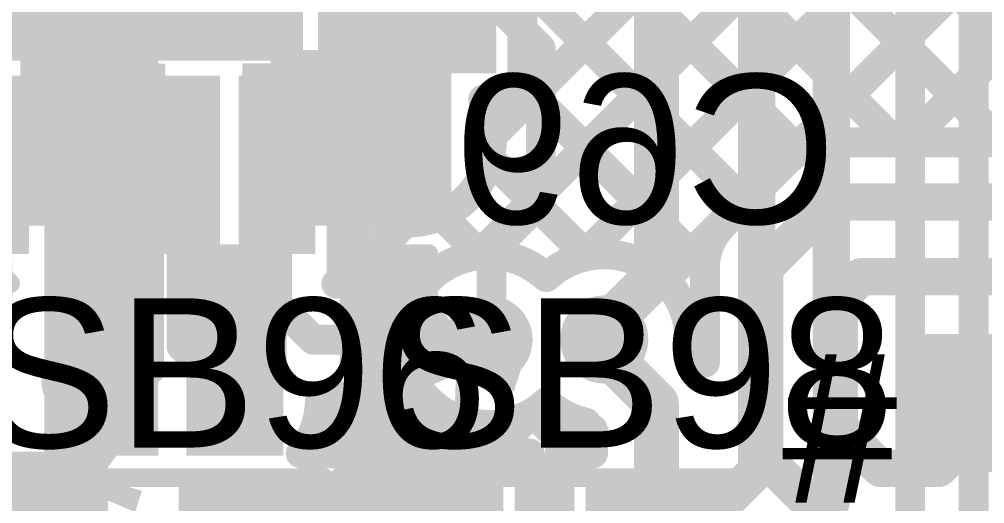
# Model space of a CAD drawing. Header units: millimetres. Extents: x -0.64 to 2.98, y -0.65 to 2.86.
# Drawn here: x 1.3113 to 1.57, y 0.427 to 0.5568 of the extents above; entities that cross this region are included whole.
import ezdxf

# ---------------------------------------------------------------- set-up
doc = ezdxf.new("R2010")
doc.units = ezdxf.units.MM
doc.header["$MEASUREMENT"] = 0
for name, color, linetype in [('BottomLayer', 5, 'Continuous'), ('BottomOverlay', 54, 'Continuous'), ('BottomPaste', 16, 'Continuous'), ('BottomSolder', 6, 'Continuous'), ('Mechanical2', 216, 'Continuous'), ('TopLayer', 1, 'Continuous'), ('TopOverlay', 2, 'Continuous'), ('TopPaste', 8, 'Continuous'), ('TopSolder', 216, 'Continuous'), ('ViaHoleLayer', 16, 'Continuous')]:
    doc.layers.add(name, color=color, linetype=linetype)
doc.styles.add('Arial', font='', dxfattribs={"height": 0.2})
doc.styles.get('Arial').set_extended_font_data('Arial')

# ---------------------------------------------------------------- blocks, each defined once
blk = doc.blocks.new('C___0402_32')
at = {"layer": 'TopLayer'}
for points in [[(-0.0275, -0.0125), (-0.0275, 0.0125), (-0.0095, 0.0125), (-0.0095, -0.0125)], [(0.0095, -0.0125), (0.0095, 0.0125), (0.0275, 0.0125), (0.0275, -0.0125)]]:
    blk.add_hatch(color=1, dxfattribs=at).paths.add_polyline_path(points)
at = {"layer": 'TopPaste'}
for points in [[(-0.0275, -0.0125), (-0.0275, 0.0125), (-0.0095, 0.0125), (-0.0095, -0.0125)], [(0.0095, -0.0125), (0.0095, 0.0125), (0.0275, 0.0125), (0.0275, -0.0125)]]:
    blk.add_hatch(color=8, dxfattribs=at).paths.add_polyline_path(points)
at = {"layer": 'TopSolder'}
for points in [[(-0.02986, -0.01486), (-0.02986, 0.01486), (-0.00714, 0.01486), (-0.00714, -0.01486)], [(0.00714, -0.01486), (0.00714, 0.01486), (0.02986, 0.01486), (0.02986, -0.01486)]]:
    blk.add_hatch(color=216, dxfattribs=at).paths.add_polyline_path(points)
at = {"layer": 'TopOverlay', "const_width": 0.005}
for points in [[(-0.031, -0.016), (-0.031, 0.016)], [(-0.031, 0.016), (-0.011, 0.016)], [(0.011, 0.016), (0.031, 0.016)], [(0.031, -0.016), (0.031, 0.016)], [(-0.031, -0.016), (-0.011, -0.016)], [(0.011, -0.016), (0.031, -0.016)]]:
    blk.add_lwpolyline(points, dxfattribs=at)
at = {"layer": 'TopOverlay', "const_width": 0.0025}
for points in [[(-0.03225, 0.016, 1), (-0.02975, 0.016, 1)], [(-0.03225, 0.016, 1), (-0.02975, 0.016, 1)], [(-0.01225, 0.016, 1), (-0.00975, 0.016, 1)], [(0.00975, 0.016, 1), (0.01225, 0.016, 1)], [(0.02975, 0.016, 1), (0.03225, 0.016, 1)], [(0.02975, 0.016, 1), (0.03225, 0.016, 1)], [(-0.03225, -0.016, 1), (-0.02975, -0.016, 1)], [(-0.03225, -0.016, 1), (-0.02975, -0.016, 1)], [(-0.01225, -0.016, 1), (-0.00975, -0.016, 1)], [(0.00975, -0.016, 1), (0.01225, -0.016, 1)], [(0.02975, -0.016, 1), (0.03225, -0.016, 1)], [(0.02975, -0.016, 1), (0.03225, -0.016, 1)]]:
    blk.add_lwpolyline(points, format="xyb", close=True, dxfattribs=at)
blk = doc.blocks.new('16_TQFN__4X4__88')
at = {"layer": 'TopLayer'}
for points in [[(-0.04469, 0.05335), (-0.04469, 0.09311), (-0.03209, 0.09311), (-0.03209, 0.05335)], [(-0.01909, 0.05335), (-0.01909, 0.09311), (-0.0065, 0.09311), (-0.0065, 0.05335)], [(0.0065, 0.05335), (0.0065, 0.09311), (0.01909, 0.09311), (0.01909, 0.05335)], [(0.03209, 0.05335), (0.03209, 0.09311), (0.04469, 0.09311), (0.04469, 0.05335)], [(-0.09311, 0.04469), (-0.05335, 0.04469), (-0.05335, 0.03209), (-0.09311, 0.03209)], [(0.05335, 0.04469), (0.09311, 0.04469), (0.09311, 0.03209), (0.05335, 0.03209)], [(-0.04134, 0.04134), (0.04134, 0.04134), (0.04134, -0.04134), (-0.04134, -0.04134)], [(-0.09311, 0.01909), (-0.05335, 0.01909), (-0.05335, 0.0065), (-0.09311, 0.0065)], [(0.05335, 0.01909), (0.09311, 0.01909), (0.09311, 0.0065), (0.05335, 0.0065)], [(-0.09311, -0.0065), (-0.05335, -0.0065), (-0.05335, -0.01909), (-0.09311, -0.01909)], [(0.05335, -0.0065), (0.09311, -0.0065), (0.09311, -0.01909), (0.05335, -0.01909)], [(-0.09311, -0.03209), (-0.05335, -0.03209), (-0.05335, -0.04468), (-0.09311, -0.04468)], [(0.05335, -0.03209), (0.09311, -0.03209), (0.09311, -0.04468), (0.05335, -0.04468)], [(-0.04469, -0.09311), (-0.04469, -0.05335), (-0.03209, -0.05335), (-0.03209, -0.09311)], [(-0.01909, -0.09311), (-0.01909, -0.05335), (-0.0065, -0.05335), (-0.0065, -0.09311)], [(0.0065, -0.09311), (0.0065, -0.05335), (0.01909, -0.05335), (0.01909, -0.09311)], [(0.03209, -0.09311), (0.03209, -0.05335), (0.04469, -0.05335), (0.04469, -0.09311)]]:
    blk.add_hatch(color=1, dxfattribs=at).paths.add_polyline_path(points)
at = {"layer": 'TopPaste'}
for points in [[(-0.04469, 0.05335), (-0.04469, 0.09311), (-0.03209, 0.09311), (-0.03209, 0.05335)], [(-0.01909, 0.05335), (-0.01909, 0.09311), (-0.0065, 0.09311), (-0.0065, 0.05335)], [(0.0065, 0.05335), (0.0065, 0.09311), (0.01909, 0.09311), (0.01909, 0.05335)], [(0.03209, 0.05335), (0.03209, 0.09311), (0.04469, 0.09311), (0.04469, 0.05335)], [(-0.09311, 0.04469), (-0.05335, 0.04469), (-0.05335, 0.03209), (-0.09311, 0.03209)], [(0.05335, 0.04469), (0.09311, 0.04469), (0.09311, 0.03209), (0.05335, 0.03209)], [(-0.02598, 0.02598), (0.02598, 0.02598), (0.02598, -0.02598), (-0.02598, -0.02598)], [(-0.09311, 0.01909), (-0.05335, 0.01909), (-0.05335, 0.0065), (-0.09311, 0.0065)], [(0.05335, 0.01909), (0.09311, 0.01909), (0.09311, 0.0065), (0.05335, 0.0065)], [(-0.09311, -0.0065), (-0.05335, -0.0065), (-0.05335, -0.01909), (-0.09311, -0.01909)], [(0.05335, -0.0065), (0.09311, -0.0065), (0.09311, -0.01909), (0.05335, -0.01909)], [(-0.09311, -0.03209), (-0.05335, -0.03209), (-0.05335, -0.04468), (-0.09311, -0.04468)], [(0.05335, -0.03209), (0.09311, -0.03209), (0.09311, -0.04468), (0.05335, -0.04468)], [(-0.04469, -0.09311), (-0.04469, -0.05335), (-0.03209, -0.05335), (-0.03209, -0.09311)], [(-0.01909, -0.09311), (-0.01909, -0.05335), (-0.0065, -0.05335), (-0.0065, -0.09311)], [(0.0065, -0.09311), (0.0065, -0.05335), (0.01909, -0.05335), (0.01909, -0.09311)], [(0.03209, -0.09311), (0.03209, -0.05335), (0.04469, -0.05335), (0.04469, -0.09311)]]:
    blk.add_hatch(color=8, dxfattribs=at).paths.add_polyline_path(points)
at = {"layer": 'TopSolder'}
for points in [[(-0.04868, 0.04935), (-0.04868, 0.09711), (-0.02809, 0.09711), (-0.02809, 0.04935)], [(-0.02309, 0.04935), (-0.02309, 0.09711), (-0.0025, 0.09711), (-0.0025, 0.04935)], [(0.0025, 0.04935), (0.0025, 0.09711), (0.02309, 0.09711), (0.02309, 0.04935)], [(0.02809, 0.04935), (0.02809, 0.09711), (0.04868, 0.09711), (0.04868, 0.04935)], [(-0.09711, 0.04869), (-0.04935, 0.04869), (-0.04935, 0.02809), (-0.09711, 0.02809)], [(0.04935, 0.04869), (0.09711, 0.04869), (0.09711, 0.02809), (0.04935, 0.02809)], [(-0.04534, 0.04534), (0.04534, 0.04534), (0.04534, -0.04534), (-0.04534, -0.04534)], [(-0.09711, 0.02309), (-0.04935, 0.02309), (-0.04935, 0.0025), (-0.09711, 0.0025)], [(0.04935, 0.02309), (0.09711, 0.02309), (0.09711, 0.0025), (0.04935, 0.0025)], [(-0.09711, -0.0025), (-0.04935, -0.0025), (-0.04935, -0.02309), (-0.09711, -0.02309)], [(0.04935, -0.0025), (0.09711, -0.0025), (0.09711, -0.02309), (0.04935, -0.02309)], [(-0.09711, -0.02809), (-0.04935, -0.02809), (-0.04935, -0.04868), (-0.09711, -0.04868)], [(0.04935, -0.02809), (0.09711, -0.02809), (0.09711, -0.04868), (0.04935, -0.04868)], [(-0.04868, -0.09711), (-0.04868, -0.04935), (-0.02809, -0.04935), (-0.02809, -0.09711)], [(-0.02309, -0.09711), (-0.02309, -0.04935), (-0.0025, -0.04935), (-0.0025, -0.09711)], [(0.0025, -0.09711), (0.0025, -0.04935), (0.02309, -0.04935), (0.02309, -0.09711)], [(0.02809, -0.09711), (0.02809, -0.04935), (0.04868, -0.04935), (0.04868, -0.09711)]]:
    blk.add_hatch(color=216, dxfattribs=at).paths.add_polyline_path(points)
at = {"layer": 'TopOverlay', "const_width": 0.005}
for points in [[(-0.08071, 0.08071), (-0.08071, 0.05728)], [(-0.08071, 0.08071), (-0.05728, 0.08071)], [(0.05728, 0.08071), (0.08071, 0.08071)], [(0.08071, 0.08071), (0.08071, 0.05728)], [(-0.105, 0.043), (-0.1, 0.038)], [(-0.105, 0.043), (-0.105, 0.033)], [(-0.1, 0.038), (-0.105, 0.033)], [(-0.08071, -0.05728), (-0.08071, -0.08071)], [(0.08071, -0.05728), (0.08071, -0.08071)], [(-0.08071, -0.08071), (-0.05728, -0.08071)], [(0.05728, -0.08071), (0.08071, -0.08071)]]:
    blk.add_lwpolyline(points, dxfattribs=at)
at = {"layer": 'TopOverlay', "const_width": 0.0025}
for points in [[(-0.08196, 0.08071, 1), (-0.07946, 0.08071, 1)], [(-0.08196, 0.08071, 1), (-0.07946, 0.08071, 1)], [(-0.05853, 0.08071, 1), (-0.05603, 0.08071, 1)], [(0.05603, 0.08071, 1), (0.05853, 0.08071, 1)], [(0.07946, 0.08071, 1), (0.08196, 0.08071, 1)], [(0.07946, 0.08071, 1), (0.08196, 0.08071, 1)], [(-0.08196, 0.05728, 1), (-0.07946, 0.05728, 1)], [(0.07946, 0.05728, 1), (0.08196, 0.05728, 1)], [(-0.10625, 0.043, 1), (-0.10375, 0.043, 1)], [(-0.10625, 0.043, 1), (-0.10375, 0.043, 1)], [(-0.10125, 0.038, 1), (-0.09875, 0.038, 1)], [(-0.10125, 0.038, 1), (-0.09875, 0.038, 1)], [(-0.10625, 0.033, 1), (-0.10375, 0.033, 1)], [(-0.10625, 0.033, 1), (-0.10375, 0.033, 1)], [(-0.08196, -0.05728, 1), (-0.07946, -0.05728, 1)], [(0.07946, -0.05728, 1), (0.08196, -0.05728, 1)], [(-0.08196, -0.08071, 1), (-0.07946, -0.08071, 1)], [(-0.08196, -0.08071, 1), (-0.07946, -0.08071, 1)], [(-0.05853, -0.08071, 1), (-0.05603, -0.08071, 1)], [(0.05603, -0.08071, 1), (0.05853, -0.08071, 1)], [(0.07946, -0.08071, 1), (0.08196, -0.08071, 1)], [(0.07946, -0.08071, 1), (0.08196, -0.08071, 1)]]:
    blk.add_lwpolyline(points, format="xyb", close=True, dxfattribs=at)
blk = doc.blocks.new('SOLDER_BRIDGE_108')
at = {"layer": 'TopLayer'}
for points in [[(-0.045, -0.0175), (-0.045, 0.0175), (-0.015, 0.0175), (-0.015, -0.0175)], [(0.015, -0.0175), (0.015, 0.0175), (0.045, 0.0175), (0.045, -0.0175)]]:
    blk.add_hatch(color=1, dxfattribs=at).paths.add_polyline_path(points)
at = {"layer": 'TopPaste'}
for points in [[(-0.045, -0.0175), (-0.045, 0.0175), (-0.015, 0.0175), (-0.015, -0.0175)], [(0.015, -0.0175), (0.015, 0.0175), (0.045, 0.0175), (0.045, -0.0175)]]:
    blk.add_hatch(color=8, dxfattribs=at).paths.add_polyline_path(points)
at = {"layer": 'TopSolder'}
for points in [[(-0.049, -0.0215), (-0.049, 0.0215), (-0.011, 0.0215), (-0.011, -0.0215)], [(0.011, -0.0215), (0.011, 0.0215), (0.049, 0.0215), (0.049, -0.0215)]]:
    blk.add_hatch(color=216, dxfattribs=at).paths.add_polyline_path(points)
at = {"layer": 'TopOverlay', "const_width": 0.005}
for points in [[(0.05, 0.022), (-0.05, 0.022)], [(-0.05, 0.022), (-0.05, -0.022)], [(0.05, 0.022), (0.05, -0.022)], [(0.05, -0.022), (-0.05, -0.022)]]:
    blk.add_lwpolyline(points, dxfattribs=at)
at = {"layer": 'TopOverlay', "const_width": 0.0025}
for points in [[(-0.05125, 0.022, 1), (-0.04875, 0.022, 1)], [(-0.05125, 0.022, 1), (-0.04875, 0.022, 1)], [(0.04875, 0.022, 1), (0.05125, 0.022, 1)], [(0.04875, 0.022, 1), (0.05125, 0.022, 1)], [(-0.05125, -0.022, 1), (-0.04875, -0.022, 1)], [(-0.05125, -0.022, 1), (-0.04875, -0.022, 1)], [(0.04875, -0.022, 1), (0.05125, -0.022, 1)], [(0.04875, -0.022, 1), (0.05125, -0.022, 1)]]:
    blk.add_lwpolyline(points, format="xyb", close=True, dxfattribs=at)
blk = doc.blocks.new('SOLDER_BRIDGE_110')
at = {"layer": 'TopLayer'}
for points in [[(-0.045, -0.0175), (-0.045, 0.0175), (-0.015, 0.0175), (-0.015, -0.0175)], [(0.015, -0.0175), (0.015, 0.0175), (0.045, 0.0175), (0.045, -0.0175)]]:
    blk.add_hatch(color=1, dxfattribs=at).paths.add_polyline_path(points)
at = {"layer": 'TopPaste'}
for points in [[(-0.045, -0.0175), (-0.045, 0.0175), (-0.015, 0.0175), (-0.015, -0.0175)], [(0.015, -0.0175), (0.015, 0.0175), (0.045, 0.0175), (0.045, -0.0175)]]:
    blk.add_hatch(color=8, dxfattribs=at).paths.add_polyline_path(points)
at = {"layer": 'TopSolder'}
for points in [[(-0.049, -0.0215), (-0.049, 0.0215), (-0.011, 0.0215), (-0.011, -0.0215)], [(0.011, -0.0215), (0.011, 0.0215), (0.049, 0.0215), (0.049, -0.0215)]]:
    blk.add_hatch(color=216, dxfattribs=at).paths.add_polyline_path(points)
at = {"layer": 'TopOverlay', "const_width": 0.005}
for points in [[(-0.05, 0.022), (0.05, 0.022)], [(-0.05, -0.022), (-0.05, 0.022)], [(0.05, -0.022), (0.05, 0.022)], [(-0.05, -0.022), (0.05, -0.022)]]:
    blk.add_lwpolyline(points, dxfattribs=at)
at = {"layer": 'TopOverlay', "const_width": 0.0025}
for points in [[(-0.05125, 0.022, 1), (-0.04875, 0.022, 1)], [(-0.05125, 0.022, 1), (-0.04875, 0.022, 1)], [(0.04875, 0.022, 1), (0.05125, 0.022, 1)], [(0.04875, 0.022, 1), (0.05125, 0.022, 1)], [(-0.05125, -0.022, 1), (-0.04875, -0.022, 1)], [(-0.05125, -0.022, 1), (-0.04875, -0.022, 1)], [(0.04875, -0.022, 1), (0.05125, -0.022, 1)], [(0.04875, -0.022, 1), (0.05125, -0.022, 1)]]:
    blk.add_lwpolyline(points, format="xyb", close=True, dxfattribs=at)
blk = doc.blocks.new('CAP_0402_B_185')
at = {"layer": 'BottomLayer'}
for points in [[(-0.0095, 0.0125), (-0.0095, -0.0125), (-0.0275, -0.0125), (-0.0275, 0.0125)], [(0.0275, 0.0125), (0.0275, -0.0125), (0.0095, -0.0125), (0.0095, 0.0125)]]:
    blk.add_hatch(color=5, dxfattribs=at).paths.add_polyline_path(points)
at = {"layer": 'BottomPaste'}
for points in [[(-0.0095, 0.0125), (-0.0095, -0.0125), (-0.0275, -0.0125), (-0.0275, 0.0125)], [(0.0275, 0.0125), (0.0275, -0.0125), (0.0095, -0.0125), (0.0095, 0.0125)]]:
    blk.add_hatch(color=16, dxfattribs=at).paths.add_polyline_path(points)
at = {"layer": 'BottomSolder'}
for points in [[(-0.00714, 0.01486), (-0.00714, -0.01486), (-0.02986, -0.01486), (-0.02986, 0.01486)], [(0.02986, 0.01486), (0.02986, -0.01486), (0.00714, -0.01486), (0.00714, 0.01486)]]:
    blk.add_hatch(color=6, dxfattribs=at).paths.add_polyline_path(points)
at = {"layer": 'BottomOverlay', "const_width": 0.005}
for points in [[(-0.031, 0.016), (-0.031, -0.016)], [(-0.011, 0.016), (-0.031, 0.016)], [(0.031, 0.016), (0.011, 0.016)], [(0.031, 0.016), (0.031, -0.016)], [(-0.011, -0.016), (-0.031, -0.016)], [(0.031, -0.016), (0.011, -0.016)]]:
    blk.add_lwpolyline(points, dxfattribs=at)
at = {"layer": 'BottomOverlay', "const_width": 0.0025}
for points in [[(-0.03225, 0.016, 1), (-0.02975, 0.016, 1)], [(-0.03225, 0.016, 1), (-0.02975, 0.016, 1)], [(-0.01225, 0.016, 1), (-0.00975, 0.016, 1)], [(0.00975, 0.016, 1), (0.01225, 0.016, 1)], [(0.02975, 0.016, 1), (0.03225, 0.016, 1)], [(0.02975, 0.016, 1), (0.03225, 0.016, 1)], [(-0.03225, -0.016, 1), (-0.02975, -0.016, 1)], [(-0.03225, -0.016, 1), (-0.02975, -0.016, 1)], [(-0.01225, -0.016, 1), (-0.00975, -0.016, 1)], [(0.00975, -0.016, 1), (0.01225, -0.016, 1)], [(0.02975, -0.016, 1), (0.03225, -0.016, 1)], [(0.02975, -0.016, 1), (0.03225, -0.016, 1)]]:
    blk.add_lwpolyline(points, format="xyb", close=True, dxfattribs=at)
blk = doc.blocks.new('CAP_0402_B_248')
at = {"layer": 'BottomLayer'}
for points in [[(-0.0095, 0.0125), (-0.0095, -0.0125), (-0.0275, -0.0125), (-0.0275, 0.0125)], [(0.0275, 0.0125), (0.0275, -0.0125), (0.0095, -0.0125), (0.0095, 0.0125)]]:
    blk.add_hatch(color=5, dxfattribs=at).paths.add_polyline_path(points)
at = {"layer": 'BottomPaste'}
for points in [[(-0.0095, 0.0125), (-0.0095, -0.0125), (-0.0275, -0.0125), (-0.0275, 0.0125)], [(0.0275, 0.0125), (0.0275, -0.0125), (0.0095, -0.0125), (0.0095, 0.0125)]]:
    blk.add_hatch(color=16, dxfattribs=at).paths.add_polyline_path(points)
at = {"layer": 'BottomSolder'}
for points in [[(-0.00714, 0.01486), (-0.00714, -0.01486), (-0.02986, -0.01486), (-0.02986, 0.01486)], [(0.02986, 0.01486), (0.02986, -0.01486), (0.00714, -0.01486), (0.00714, 0.01486)]]:
    blk.add_hatch(color=6, dxfattribs=at).paths.add_polyline_path(points)
at = {"layer": 'BottomOverlay', "const_width": 0.005}
for points in [[(-0.011, 0.016), (-0.031, 0.016)], [(-0.031, 0.016), (-0.031, -0.016)], [(0.031, 0.016), (0.011, 0.016)], [(0.031, 0.016), (0.031, -0.016)], [(-0.011, -0.016), (-0.031, -0.016)], [(0.031, -0.016), (0.011, -0.016)]]:
    blk.add_lwpolyline(points, dxfattribs=at)
at = {"layer": 'BottomOverlay', "const_width": 0.0025}
for points in [[(-0.03225, 0.016, 1), (-0.02975, 0.016, 1)], [(-0.03225, 0.016, 1), (-0.02975, 0.016, 1)], [(-0.01225, 0.016, 1), (-0.00975, 0.016, 1)], [(0.00975, 0.016, 1), (0.01225, 0.016, 1)], [(0.02975, 0.016, 1), (0.03225, 0.016, 1)], [(0.02975, 0.016, 1), (0.03225, 0.016, 1)], [(-0.03225, -0.016, 1), (-0.02975, -0.016, 1)], [(-0.03225, -0.016, 1), (-0.02975, -0.016, 1)], [(-0.01225, -0.016, 1), (-0.00975, -0.016, 1)], [(0.00975, -0.016, 1), (0.01225, -0.016, 1)], [(0.02975, -0.016, 1), (0.03225, -0.016, 1)], [(0.02975, -0.016, 1), (0.03225, -0.016, 1)]]:
    blk.add_lwpolyline(points, format="xyb", close=True, dxfattribs=at)
blk = doc.blocks.new('CAP_0603_B_336')
at = {"layer": 'BottomLayer'}
for points in [[(-0.045, -0.0175), (-0.045, 0.0175), (-0.015, 0.0175), (-0.015, -0.0175)], [(0.015, -0.0175), (0.015, 0.0175), (0.045, 0.0175), (0.045, -0.0175)]]:
    blk.add_hatch(color=5, dxfattribs=at).paths.add_polyline_path(points)
at = {"layer": 'BottomPaste'}
for points in [[(-0.045, -0.0175), (-0.045, 0.0175), (-0.015, 0.0175), (-0.015, -0.0175)], [(0.015, -0.0175), (0.015, 0.0175), (0.045, 0.0175), (0.045, -0.0175)]]:
    blk.add_hatch(color=16, dxfattribs=at).paths.add_polyline_path(points)
at = {"layer": 'BottomSolder'}
for points in [[(-0.04736, -0.01986), (-0.04736, 0.01986), (-0.01264, 0.01986), (-0.01264, -0.01986)], [(0.01264, -0.01986), (0.01264, 0.01986), (0.04736, 0.01986), (0.04736, -0.01986)]]:
    blk.add_hatch(color=6, dxfattribs=at).paths.add_polyline_path(points)
at = {"layer": 'BottomOverlay', "const_width": 0.005}
for points in [[(-0.049, 0.021), (-0.049, -0.021)], [(-0.018, 0.021), (-0.049, 0.021)], [(0.049, 0.021), (0.018, 0.021)], [(0.049, 0.021), (0.049, -0.021)], [(-0.018, -0.021), (-0.049, -0.021)], [(0.049, -0.021), (0.018, -0.021)]]:
    blk.add_lwpolyline(points, dxfattribs=at)
at = {"layer": 'BottomOverlay', "const_width": 0.0025}
for points in [[(-0.05025, 0.021, 1), (-0.04775, 0.021, 1)], [(-0.05025, 0.021, 1), (-0.04775, 0.021, 1)], [(-0.01925, 0.021, 1), (-0.01675, 0.021, 1)], [(0.01675, 0.021, 1), (0.01925, 0.021, 1)], [(0.04775, 0.021, 1), (0.05025, 0.021, 1)], [(0.04775, 0.021, 1), (0.05025, 0.021, 1)], [(-0.05025, -0.021, 1), (-0.04775, -0.021, 1)], [(-0.05025, -0.021, 1), (-0.04775, -0.021, 1)], [(-0.01925, -0.021, 1), (-0.01675, -0.021, 1)], [(0.01675, -0.021, 1), (0.01925, -0.021, 1)], [(0.04775, -0.021, 1), (0.05025, -0.021, 1)], [(0.04775, -0.021, 1), (0.05025, -0.021, 1)]]:
    blk.add_lwpolyline(points, format="xyb", close=True, dxfattribs=at)

msp = doc.modelspace()

# ---------------------------------------------------------------- hatches: boundary and pattern name
at = {"layer": 'BottomLayer'}
for points in [[(1.318, 0.43993), (1.3485, 0.43993), (1.3485, 0.54593), (1.318, 0.54593)], [(1.371, 0.506), (1.427, 0.506), (1.427, 0.545), (1.371, 0.545)], [(1.356, 0.43993), (1.382, 0.43993), (1.382, 0.49193), (1.356, 0.49193)]]:
    msp.add_hatch(color=5, dxfattribs=at).paths.add_polyline_path(points)
h = msp.add_hatch(color=5, dxfattribs=at)
edge = h.paths.add_edge_path()
edge.add_arc((1.41517, 0.5251), 0.01181, 0, 360)
h = msp.add_hatch(color=5, dxfattribs=at)
edge = h.paths.add_edge_path()
edge.add_arc((1.437, 0.47093), 0.01181, 0, 360)
h = msp.add_hatch(color=5, dxfattribs=at)
edge = h.paths.add_edge_path()
edge.add_arc((1.468, 0.471), 0.01181, 0, 360)
h = msp.add_hatch(color=5, dxfattribs=at)
edge = h.paths.add_edge_path()
edge.add_arc((1.329, 0.46), 0.01181, 0, 360)
h = msp.add_hatch(color=5, dxfattribs=at)
edge = h.paths.add_edge_path()
edge.add_arc((1.369, 0.45493), 0.01181, 0, 360)
at = {"layer": 'BottomSolder'}
h = msp.add_hatch(color=6, dxfattribs=at)
edge = h.paths.add_edge_path()
edge.add_arc((1.41517, 0.5251), 0.00791, 0, 360)
h = msp.add_hatch(color=6, dxfattribs=at)
edge = h.paths.add_edge_path()
edge.add_arc((1.437, 0.47093), 0.00791, 0, 360)
h = msp.add_hatch(color=6, dxfattribs=at)
edge = h.paths.add_edge_path()
edge.add_arc((1.468, 0.471), 0.00791, 0, 360)
h = msp.add_hatch(color=6, dxfattribs=at)
edge = h.paths.add_edge_path()
edge.add_arc((1.329, 0.46), 0.00791, 0, 360)
h = msp.add_hatch(color=6, dxfattribs=at)
edge = h.paths.add_edge_path()
edge.add_arc((1.369, 0.45493), 0.00791, 0, 360)
at = {"layer": 'TopLayer'}
h = msp.add_hatch(color=1, dxfattribs=at)
edge = h.paths.add_edge_path()
edge.add_arc((1.41517, 0.5251), 0.01181, 0, 360)
h = msp.add_hatch(color=1, dxfattribs=at)
edge = h.paths.add_edge_path()
edge.add_arc((1.437, 0.47093), 0.01181, 0, 360)
h = msp.add_hatch(color=1, dxfattribs=at)
edge = h.paths.add_edge_path()
edge.add_arc((1.468, 0.471), 0.01181, 0, 360)
h = msp.add_hatch(color=1, dxfattribs=at)
edge = h.paths.add_edge_path()
edge.add_arc((1.329, 0.46), 0.01181, 0, 360)
h = msp.add_hatch(color=1, dxfattribs=at)
edge = h.paths.add_edge_path()
edge.add_arc((1.369, 0.45493), 0.01181, 0, 360)
msp.add_hatch(color=1, dxfattribs=at).paths.add_polyline_path([(1.293, 0.393), (1.335, 0.393), (1.335, 0.441), (1.293, 0.441)])
at = {"layer": 'TopSolder'}
h = msp.add_hatch(color=216, dxfattribs=at)
edge = h.paths.add_edge_path()
edge.add_arc((1.41517, 0.5251), 0.00791, 0, 360)
h = msp.add_hatch(color=216, dxfattribs=at)
edge = h.paths.add_edge_path()
edge.add_arc((1.437, 0.47093), 0.00791, 0, 360)
h = msp.add_hatch(color=216, dxfattribs=at)
edge = h.paths.add_edge_path()
edge.add_arc((1.468, 0.471), 0.00791, 0, 360)
h = msp.add_hatch(color=216, dxfattribs=at)
edge = h.paths.add_edge_path()
edge.add_arc((1.329, 0.46), 0.00791, 0, 360)
h = msp.add_hatch(color=216, dxfattribs=at)
edge = h.paths.add_edge_path()
edge.add_arc((1.369, 0.45493), 0.00791, 0, 360)
at = {"layer": 'ViaHoleLayer'}
h = msp.add_hatch(color=16, dxfattribs=at)
edge = h.paths.add_edge_path()
edge.add_arc((1.41517, 0.5251), 0.00591, 0, 360)
h = msp.add_hatch(color=16, dxfattribs=at)
edge = h.paths.add_edge_path()
edge.add_arc((1.437, 0.47093), 0.00591, 0, 360)
h = msp.add_hatch(color=16, dxfattribs=at)
edge = h.paths.add_edge_path()
edge.add_arc((1.468, 0.471), 0.00591, 0, 360)
h = msp.add_hatch(color=16, dxfattribs=at)
edge = h.paths.add_edge_path()
edge.add_arc((1.329, 0.46), 0.00591, 0, 360)
h = msp.add_hatch(color=16, dxfattribs=at)
edge = h.paths.add_edge_path()
edge.add_arc((1.369, 0.45493), 0.00591, 0, 360)

# ---------------------------------------------------------------- linework, layer by layer
at = {"layer": 'BottomLayer'}
for points, const_width in [([(1.567, 0.404), (1.567, 0.70904)], 0.008), ([(1.55, 0.40837), (1.55, 0.703)], 0.008), ([(1.52886, 0.42757), (1.52886, 0.67014)], 0.01), ([(1.50886, 0.43586), (1.50886, 0.66186)], 0.01), ([(1.482, 0.48814), (1.482, 0.564)], 0.012), ([(1.439, 0.56093), (1.451, 0.54893)], 0.008), ([(1.451, 0.50793), (1.451, 0.54893)], 0.008), ([(1.43781, 0.49474), (1.451, 0.50793)], 0.008), ([(1.43781, 0.47174), (1.43781, 0.49474)], 0.008), ([(1.468, 0.47414), (1.482, 0.48814)], 0.012), ([(1.4085, 0.4365), (1.4085, 0.478)], 0.018), ([(1.468, 0.471), (1.468, 0.47414)], 0.012), ([(1.387, 0.415), (1.4085, 0.4365)], 0.018), ([(1.439, 0.366), (1.50886, 0.43586)], 0.01), ([(1.44728, 0.346), (1.52886, 0.42757)], 0.01)]:
    msp.add_lwpolyline(points, dxfattribs=dict(at, const_width=const_width))
for points, const_width in [([(1.449, 0.54893, 1), (1.453, 0.54893, 1)], 0.004), ([(1.449, 0.54893, 1), (1.453, 0.54893, 1)], 0.004), ([(1.449, 0.50793, 1), (1.453, 0.50793, 1)], 0.004), ([(1.449, 0.50793, 1), (1.453, 0.50793, 1)], 0.004), ([(1.43581, 0.49474, 1), (1.43981, 0.49474, 1)], 0.004), ([(1.43581, 0.49474, 1), (1.43981, 0.49474, 1)], 0.004), ([(1.479, 0.48814, 1), (1.485, 0.48814, 1)], 0.006), ([(1.479, 0.48814, 1), (1.485, 0.48814, 1)], 0.006), ([(1.404, 0.478, 1), (1.413, 0.478, 1)], 0.009), ([(1.465, 0.47414, 1), (1.471, 0.47414, 1)], 0.006), ([(1.465, 0.47414, 1), (1.471, 0.47414, 1)], 0.006), ([(1.465, 0.471, 1), (1.471, 0.471, 1)], 0.006), ([(1.43581, 0.47174, 1), (1.43981, 0.47174, 1)], 0.004), ([(1.404, 0.4365, 1), (1.413, 0.4365, 1)], 0.009), ([(1.404, 0.4365, 1), (1.413, 0.4365, 1)], 0.009), ([(1.50636, 0.43586, 1), (1.51136, 0.43586, 1)], 0.005), ([(1.50636, 0.43586, 1), (1.51136, 0.43586, 1)], 0.005), ([(1.52636, 0.42757, 1), (1.53136, 0.42757, 1)], 0.005), ([(1.52636, 0.42757, 1), (1.53136, 0.42757, 1)], 0.005)]:
    msp.add_lwpolyline(points, format="xyb", close=True, dxfattribs=dict(at, const_width=const_width))
at = {"layer": 'Mechanical2', "const_width": 0.01}
msp.add_lwpolyline([(1.75783, 2.80917, -6.230382), (0.64896, 2.81029)], format="xyb", dxfattribs=at)
at = {"layer": 'TopLayer'}
for points, const_width in [([(1.43429, 0.49358), (1.77971, 0.839)], 0.008), ([(1.43797, 0.52555), (1.75142, 0.839)], 0.008), ([(1.44454, 0.682), (1.60031, 0.52623)], 0.008), ([(1.462, 0.49301), (1.607, 0.63801)], 0.008), ([(1.48269, 0.61557), (1.57443, 0.52382)], 0.008), ([(1.48427, 0.48699), (1.607, 0.60972)], 0.008), ([(1.47165, 0.59832), (1.54615, 0.52382)], 0.008), ([(1.30355, 0.55261), (1.34194, 0.591)], 0.008), ([(1.45171, 0.58998), (1.52022, 0.52147)], 0.008), ([(1.54938, 0.52382), (1.607, 0.58144)], 0.008), ([(1.44605, 0.56736), (1.50576, 0.50764)], 0.008), ([(1.44605, 0.53531), (1.44605, 0.5609)], 0.008), ([(1.41517, 0.5251), (1.41517, 0.55261)], 0.008), ([(1.44605, 0.53907), (1.495, 0.49012)], 0.008), ([(1.43556, 0.53531), (1.44605, 0.53531)], 0.008), ([(1.52857, 0.52382), (1.59791, 0.52382)], 0.008), ([(1.43729, 0.51955), (1.46348, 0.49336)], 0.008), ([(1.4997, 0.50158), (1.51725, 0.51912)], 0.008), ([(1.32914, 0.46114), (1.32914, 0.51777)], 0.008), ([(1.35473, 0.4692), (1.35473, 0.51777)], 0.008), ([(1.38032, 0.48061), (1.38032, 0.51777)], 0.008), ([(1.39762, 0.48689), (1.39762, 0.51052)], 0.008), ([(1.511, 0.49025), (1.52857, 0.50782)], 0.01), ([(1.52857, 0.50782), (1.60454, 0.50782)], 0.01), ([(1.42434, 0.50421), (1.4349, 0.49365)], 0.008), ([(1.39762, 0.50264), (1.41433, 0.48593)], 0.008), ([(1.39836, 0.48593), (1.41472, 0.50229)], 0.008), ([(1.495, 0.46481), (1.495, 0.49025)], 0.008), ([(1.511, 0.43922), (1.511, 0.49025)], 0.01), ([(1.531, 0.48196), (1.53686, 0.48782)], 0.01), ([(1.53686, 0.48782), (1.61282, 0.48782)], 0.01), ([(1.39621, 0.48593), (1.41981, 0.48593)], 0.008), ([(1.531, 0.4475), (1.531, 0.48196)], 0.01), ([(1.38032, 0.48061), (1.39, 0.47093)], 0.008), ([(1.468, 0.46786), (1.468, 0.471)], 0.012), ([(1.39, 0.47093), (1.437, 0.47093)], 0.008), ([(1.468, 0.46786), (1.482, 0.45386)], 0.012), ([(1.35473, 0.4692), (1.369, 0.45493)], 0.008), ([(1.329, 0.461), (1.32914, 0.46114)], 0.008), ([(1.39142, 0.45071), (1.39664, 0.45593)], 0.008), ([(1.39179, 0.45593), (1.41981, 0.45593)], 0.008), ([(1.41605, 0.45593), (1.43148, 0.4405)], 0.008), ([(1.482, 0.412), (1.482, 0.45386)], 0.012), ([(1.5635, 0.45), (1.5675, 0.454)], 0.01), ([(1.39163, 0.45207), (1.4032, 0.4405)], 0.008), ([(1.40949, 0.4405), (1.4224, 0.45341)], 0.008), ([(1.44883, 0.45143), (1.45977, 0.4405)], 0.008), ([(1.43778, 0.4405), (1.44852, 0.45125)], 0.008), ([(1.5635, 0.44236), (1.5635, 0.45)], 0.01), ([(1.465, 0.4405), (1.465, 0.44681)], 0.008), ([(1.531, 0.4475), (1.542, 0.4365)], 0.01), ([(1.55764, 0.4365), (1.5635, 0.44236)], 0.01), ([(1.38666, 0.4405), (1.396, 0.4405)], 0.008), ([(1.399, 0.4405), (1.448, 0.4405)], 0.008), ([(1.448, 0.3835), (1.448, 0.4405)], 0.008), ([(1.456, 0.4405), (1.465, 0.4405)], 0.008), ([(1.456, 0.3835), (1.456, 0.4405)], 0.008), ([(1.511, 0.43922), (1.53372, 0.4165)], 0.01), ([(1.542, 0.4365), (1.55764, 0.4365)], 0.01), ([(1.448, 0.42244), (1.456, 0.43044)], 0.008), ([(1.448, 0.42398), (1.456, 0.41598)], 0.008)]:
    msp.add_lwpolyline(points, dxfattribs=dict(at, const_width=const_width))
for points, const_width in [([(1.41317, 0.55261, 1), (1.41717, 0.55261, 1)], 0.004), ([(1.44405, 0.53907, 1), (1.44805, 0.53907, 1)], 0.004), ([(1.43356, 0.53531, 1), (1.43756, 0.53531, 1)], 0.004), ([(1.43356, 0.53531, 1), (1.43756, 0.53531, 1)], 0.004), ([(1.44405, 0.53531, 1), (1.44805, 0.53531, 1)], 0.004), ([(1.44405, 0.53531, 1), (1.44805, 0.53531, 1)], 0.004), ([(1.41317, 0.5251, 1), (1.41717, 0.5251, 1)], 0.004), ([(1.43597, 0.52555, 1), (1.43997, 0.52555, 1)], 0.004), ([(1.43598, 0.5251, 1), (1.43998, 0.5251, 1)], 0.004), ([(1.43598, 0.5251, 1), (1.43998, 0.5251, 1)], 0.004), ([(1.52657, 0.52382, 1), (1.53057, 0.52382, 1)], 0.004), ([(1.52657, 0.52382, 1), (1.53057, 0.52382, 1)], 0.004), ([(1.52657, 0.52382, 1), (1.53057, 0.52382, 1)], 0.004), ([(1.54415, 0.52382, 1), (1.54815, 0.52382, 1)], 0.004), ([(1.54738, 0.52382, 1), (1.55138, 0.52382, 1)], 0.004), ([(1.51822, 0.52147, 1), (1.52222, 0.52147, 1)], 0.004), ([(1.43529, 0.51955, 1), (1.43929, 0.51955, 1)], 0.004), ([(1.51525, 0.51912, 1), (1.51925, 0.51912, 1)], 0.004), ([(1.51525, 0.51912, 1), (1.51925, 0.51912, 1)], 0.004), ([(1.51526, 0.51914, 1), (1.51926, 0.51914, 1)], 0.004), ([(1.32714, 0.51777, 1), (1.33114, 0.51777, 1)], 0.004), ([(1.35273, 0.51777, 1), (1.35673, 0.51777, 1)], 0.004), ([(1.37832, 0.51777, 1), (1.38232, 0.51777, 1)], 0.004), ([(1.39562, 0.51052, 1), (1.39962, 0.51052, 1)], 0.004), ([(1.39562, 0.51052, 1), (1.39962, 0.51052, 1)], 0.004), ([(1.52607, 0.50782, 1), (1.53107, 0.50782, 1)], 0.005), ([(1.52607, 0.50782, 1), (1.53107, 0.50782, 1)], 0.005), ([(1.50376, 0.50764, 1), (1.50776, 0.50764, 1)], 0.004), ([(1.42234, 0.50421, 1), (1.42634, 0.50421, 1)], 0.004), ([(1.39562, 0.50264, 1), (1.39962, 0.50264, 1)], 0.004), ([(1.41272, 0.50229, 1), (1.41672, 0.50229, 1)], 0.004), ([(1.49769, 0.50156, 1), (1.50169, 0.50156, 1)], 0.004), ([(1.4977, 0.50158, 1), (1.5017, 0.50158, 1)], 0.004), ([(1.4977, 0.50158, 1), (1.5017, 0.50158, 1)], 0.004), ([(1.43229, 0.49358, 1), (1.43629, 0.49358, 1)], 0.004), ([(1.4329, 0.49365, 1), (1.4369, 0.49365, 1)], 0.004), ([(1.46, 0.49301, 1), (1.464, 0.49301, 1)], 0.004), ([(1.46148, 0.49336, 1), (1.46548, 0.49336, 1)], 0.004), ([(1.493, 0.49025, 1), (1.497, 0.49025, 1)], 0.004), ([(1.493, 0.49025, 1), (1.497, 0.49025, 1)], 0.004), ([(1.493, 0.49025, 1), (1.497, 0.49025, 1)], 0.004), ([(1.5085, 0.49025, 1), (1.5135, 0.49025, 1)], 0.005), ([(1.5085, 0.49025, 1), (1.5135, 0.49025, 1)], 0.005), ([(1.45046, 0.4877, 1), (1.45446, 0.4877, 1)], 0.004), ([(1.45046, 0.4877, 1), (1.45446, 0.4877, 1)], 0.004), ([(1.493, 0.49012, 1), (1.497, 0.49012, 1)], 0.004), ([(1.53436, 0.48782, 1), (1.53936, 0.48782, 1)], 0.005), ([(1.53436, 0.48782, 1), (1.53936, 0.48782, 1)], 0.005), ([(1.39421, 0.48593, 1), (1.39821, 0.48593, 1)], 0.004), ([(1.39562, 0.48689, 1), (1.39962, 0.48689, 1)], 0.004), ([(1.39636, 0.48593, 1), (1.40036, 0.48593, 1)], 0.004), ([(1.41233, 0.48593, 1), (1.41633, 0.48593, 1)], 0.004), ([(1.41781, 0.48593, 1), (1.42181, 0.48593, 1)], 0.004), ([(1.41781, 0.48593, 1), (1.42181, 0.48593, 1)], 0.004), ([(1.48227, 0.48699, 1), (1.48627, 0.48699, 1)], 0.004), ([(1.5285, 0.48196, 1), (1.5335, 0.48196, 1)], 0.005), ([(1.5285, 0.48196, 1), (1.5335, 0.48196, 1)], 0.005), ([(1.37832, 0.48061, 1), (1.38232, 0.48061, 1)], 0.004), ([(1.37832, 0.48061, 1), (1.38232, 0.48061, 1)], 0.004), ([(1.465, 0.471, 1), (1.471, 0.471, 1)], 0.006), ([(1.388, 0.47093, 1), (1.392, 0.47093, 1)], 0.004), ([(1.388, 0.47093, 1), (1.392, 0.47093, 1)], 0.004), ([(1.435, 0.47093, 1), (1.439, 0.47093, 1)], 0.004), ([(1.465, 0.46786, 1), (1.471, 0.46786, 1)], 0.006), ([(1.465, 0.46786, 1), (1.471, 0.46786, 1)], 0.006), ([(1.48881, 0.471, 1), (1.49281, 0.471, 1)], 0.004), ([(1.35273, 0.4692, 1), (1.35673, 0.4692, 1)], 0.004), ([(1.35273, 0.4692, 1), (1.35673, 0.4692, 1)], 0.004), ([(1.493, 0.46481, 1), (1.497, 0.46481, 1)], 0.004), ([(1.327, 0.461, 1), (1.331, 0.461, 1)], 0.004), ([(1.32714, 0.46114, 1), (1.33114, 0.46114, 1)], 0.004), ([(1.32714, 0.46114, 1), (1.33114, 0.46114, 1)], 0.004), ([(1.367, 0.45493, 1), (1.371, 0.45493, 1)], 0.004), ([(1.38979, 0.45593, 1), (1.39379, 0.45593, 1)], 0.004), ([(1.38981, 0.45493, 1), (1.39381, 0.45493, 1)], 0.004), ([(1.39464, 0.45593, 1), (1.39864, 0.45593, 1)], 0.004), ([(1.41405, 0.45593, 1), (1.41805, 0.45593, 1)], 0.004), ([(1.41781, 0.45593, 1), (1.42181, 0.45593, 1)], 0.004), ([(1.41781, 0.45593, 1), (1.42181, 0.45593, 1)], 0.004), ([(1.45054, 0.45423, 1), (1.45454, 0.45423, 1)], 0.004), ([(1.45054, 0.45423, 1), (1.45454, 0.45423, 1)], 0.004), ([(1.479, 0.45386, 1), (1.485, 0.45386, 1)], 0.006), ([(1.479, 0.45386, 1), (1.485, 0.45386, 1)], 0.006), ([(1.565, 0.454, 1), (1.57, 0.454, 1)], 0.005), ([(1.38963, 0.45207, 1), (1.39363, 0.45207, 1)], 0.004), ([(1.4204, 0.45341, 1), (1.4244, 0.45341, 1)], 0.004), ([(1.44683, 0.45143, 1), (1.45083, 0.45143, 1)], 0.004), ([(1.38942, 0.45071, 1), (1.39342, 0.45071, 1)], 0.004), ([(1.44652, 0.45125, 1), (1.45052, 0.45125, 1)], 0.004), ([(1.561, 0.45, 1), (1.566, 0.45, 1)], 0.005), ([(1.561, 0.45, 1), (1.566, 0.45, 1)], 0.005), ([(1.46109, 0.44872, 1), (1.46509, 0.44872, 1)], 0.004), ([(1.463, 0.44681, 1), (1.467, 0.44681, 1)], 0.004), ([(1.5285, 0.4475, 1), (1.5335, 0.4475, 1)], 0.005), ([(1.5285, 0.4475, 1), (1.5335, 0.4475, 1)], 0.005), ([(1.561, 0.44236, 1), (1.566, 0.44236, 1)], 0.005), ([(1.561, 0.44236, 1), (1.566, 0.44236, 1)], 0.005), ([(1.38466, 0.4405, 1), (1.38866, 0.4405, 1)], 0.004), ([(1.38466, 0.4405, 1), (1.38866, 0.4405, 1)], 0.004), ([(1.394, 0.4405, 1), (1.398, 0.4405, 1)], 0.004), ([(1.397, 0.4405, 1), (1.401, 0.4405, 1)], 0.004), ([(1.4012, 0.4405, 1), (1.4052, 0.4405, 1)], 0.004), ([(1.40749, 0.4405, 1), (1.41149, 0.4405, 1)], 0.004), ([(1.42948, 0.4405, 1), (1.43348, 0.4405, 1)], 0.004), ([(1.43578, 0.4405, 1), (1.43978, 0.4405, 1)], 0.004), ([(1.446, 0.4405, 1), (1.45, 0.4405, 1)], 0.004), ([(1.446, 0.4405, 1), (1.45, 0.4405, 1)], 0.004), ([(1.454, 0.4405, 1), (1.458, 0.4405, 1)], 0.004), ([(1.454, 0.4405, 1), (1.458, 0.4405, 1)], 0.004), ([(1.45777, 0.4405, 1), (1.46177, 0.4405, 1)], 0.004), ([(1.463, 0.4405, 1), (1.467, 0.4405, 1)], 0.004), ([(1.463, 0.4405, 1), (1.467, 0.4405, 1)], 0.004), ([(1.5085, 0.43922, 1), (1.5135, 0.43922, 1)], 0.005), ([(1.5085, 0.43922, 1), (1.5135, 0.43922, 1)], 0.005), ([(1.5395, 0.4365, 1), (1.5445, 0.4365, 1)], 0.005), ([(1.5395, 0.4365, 1), (1.5445, 0.4365, 1)], 0.005), ([(1.55514, 0.4365, 1), (1.56014, 0.4365, 1)], 0.005), ([(1.55514, 0.4365, 1), (1.56014, 0.4365, 1)], 0.005), ([(1.454, 0.43044, 1), (1.458, 0.43044, 1)], 0.004), ([(1.446, 0.42398, 1), (1.45, 0.42398, 1)], 0.004)]:
    msp.add_lwpolyline(points, format="xyb", close=True, dxfattribs=dict(at, const_width=const_width))
at = {"layer": 'TopLayer', "const_width": 0.008}
for points in [[(1.43556, 0.53531, -0.116559), (1.43798, 0.5251)], [(1.43798, 0.5251, -0.701969), (1.39762, 0.51052)], [(1.51725, 0.51912, -0.199231), (1.52857, 0.52382)], [(1.51726, 0.51914, -0.198912), (1.52857, 0.52382)], [(1.495, 0.49025, -0.199231), (1.4997, 0.50158)], [(1.495, 0.49025, -0.198912), (1.49969, 0.50156)], [(1.41981, 0.48593, -0.422244), (1.45246, 0.4877)], [(1.45246, 0.4877, -0.655173), (1.49081, 0.471)], [(1.39181, 0.45493, -0.17297), (1.38666, 0.4405)], [(1.45254, 0.45423, -0.423504), (1.41981, 0.45593)], [(1.46309, 0.44872, -0.132767), (1.45254, 0.45423)]]:
    msp.add_lwpolyline(points, format="xyb", dxfattribs=at)

# ---------------------------------------------------------------- block references
for name, p, rotation in [('16_TQFN__4X4__88', (1.34194, 0.591), 90), ('CAP_0603_B_336', (1.363, 0.525), 180), ('CAP_0402_B_248', (1.3165, 0.478), 180), ('CAP_0402_B_185', (1.39, 0.478), 180), ('SOLDER_BRIDGE_108', (1.452, 0.412), 180)]:
    msp.add_blockref(name, p, dxfattribs=dict(rotation=rotation))
for name, p in [('C___0402_32', (1.586, 0.454)), ('SOLDER_BRIDGE_110', (1.343, 0.412))]:
    msp.add_blockref(name, p)

# ---------------------------------------------------------------- texts
at = {"layer": 'BottomOverlay', "style": 'Arial', "text_generation_flag": 2}
msp.add_text('C69', height=0.04, dxfattribs=at).set_placement((1.53032, 0.50201))
at = {"layer": 'BottomOverlay', "style": 'Arial'}
for p in [(1.44697, 0.50894), (1.3455, 0.47671)]:
    msp.add_text('*', height=0.06, rotation=180, dxfattribs=at).set_placement(p)
at = {"layer": 'TopOverlay', "style": 'Arial'}
for s, p in [('SB96', (1.30019, 0.44206)), ('SB98', (1.40919, 0.44206))]:
    msp.add_text(s, height=0.04, dxfattribs=at).set_placement(p)
msp.add_text('#', height=0.04, rotation=180, dxfattribs=at).set_placement((1.54664, 0.46707))

doc.saveas('drawing.dxf')
